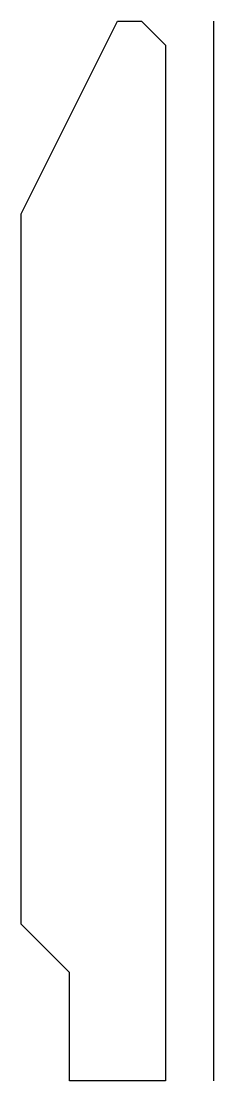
# Model space of a CAD drawing. Extents: x -4 to 0, y 0 to 22.
import ezdxf

# ---------------------------------------------------------------- set-up
doc = ezdxf.new("R2010")
doc.units = 0
doc.layers.add('MODELSKETCH_VISIBLE', color=7, linetype='CONTINUOUS')

msp = doc.modelspace()

# ---------------------------------------------------------------- linework, layer by layer
at = {"layer": 'MODELSKETCH_VISIBLE'}
for p, q in [((-4, 18), (-2, 22)), ((-2, 22), (-1.5, 22)), ((-1, 21.5), (-1.5, 22)), ((0, 0), (0, 22)), ((-1, 21.5), (-1, 0)), ((-4, 3.25), (-4, 18)), ((-3, 2.25), (-4, 3.25)), ((-3, 0), (-3, 2.25)), ((-1, 0), (-3, 0))]:
    msp.add_line(p, q, dxfattribs=at)

doc.saveas('drawing.dxf')
